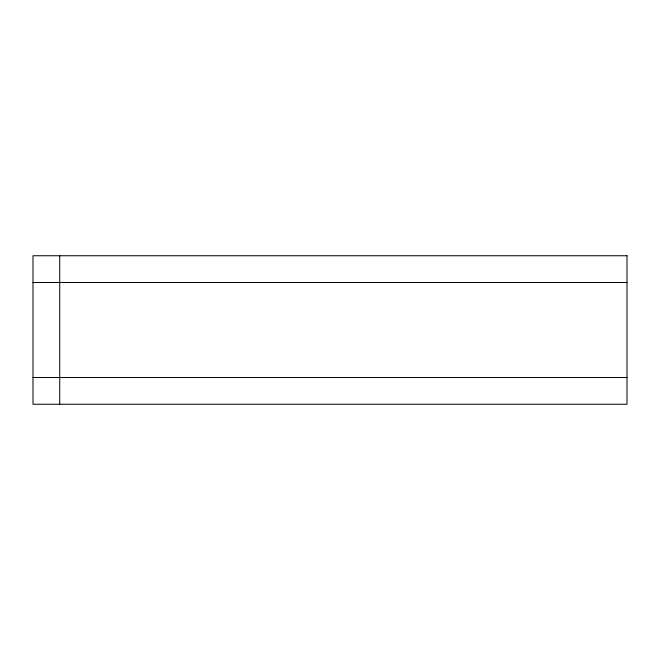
<?xml version="1.0" encoding="UTF-8"?>
<svg xmlns="http://www.w3.org/2000/svg" width="660" height="660" viewBox="0 0 660 660"><rect width="100%" height="100%" fill="white"/><g stroke="black" fill="none" stroke-linecap="round" stroke-linejoin="round"><path stroke-width="0.99" d="M33 282.48L627 282.48M33 377.52L627 377.52M59.73 255.75L59.73 404.25M627 255.75L33 255.75L33 404.25L627 404.25L627 255.75"/></g></svg>
